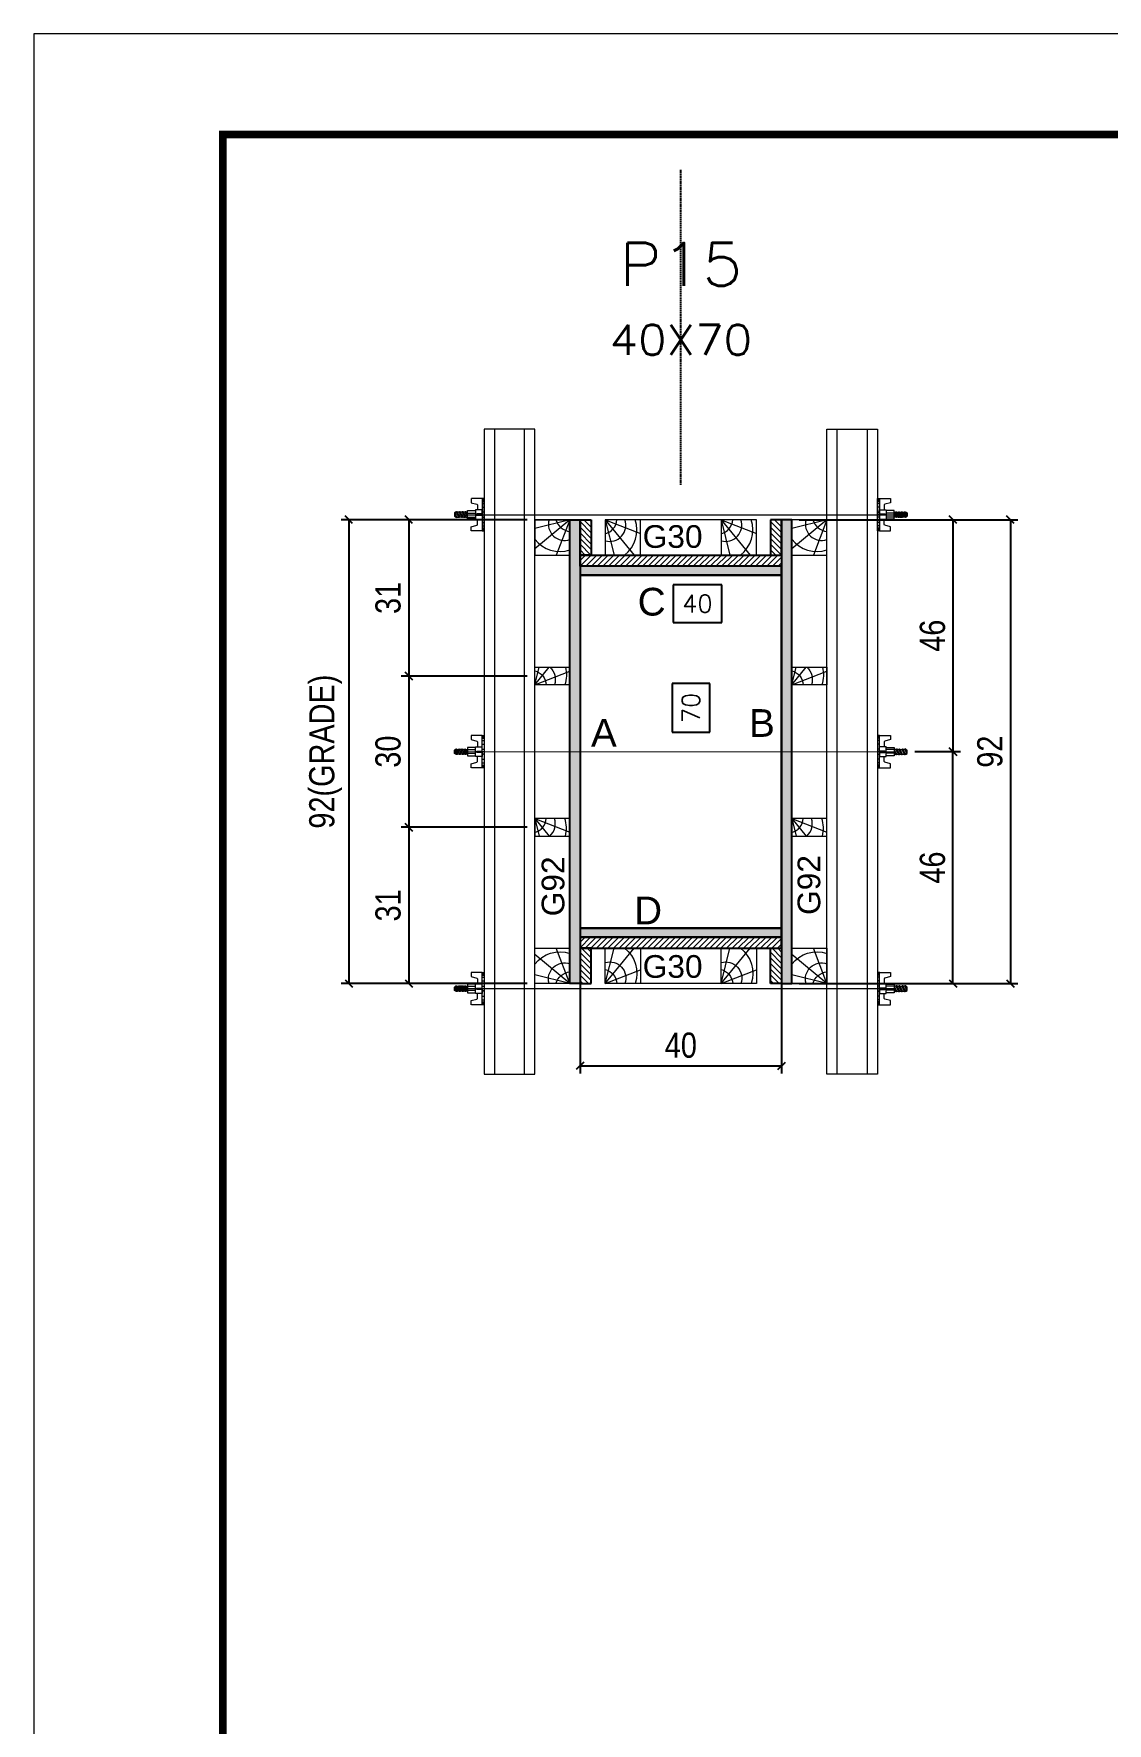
# Model space of a CAD drawing. Extents: x 28748 to 35002, y 14885 to 43501.
# Drawn here: x 31932 to 32358, y 35939 to 36609 of the extents above; entities that cross this region are included whole.
import ezdxf
from ezdxf.enums import TextEntityAlignment as Align

# ---------------------------------------------------------------- set-up
doc = ezdxf.new("R2010")
doc.units = 0
doc.linetypes.add('DASHED', pattern=[0.75, 0.5, -0.25])
doc.linetypes.add('HIDDEN', pattern=[0.375, 0.25, -0.125])
for name, color, linetype in [('CHAPA', 1, 'Continuous'), ('COTA', 241, 'Continuous'), ('MEIO_PONT', 93, 'Continuous'), ('Painéis', 200, 'Continuous'), ('SARRAFO', 251, 'Continuous'), ('Texto de Titulo', 7, 'Continuous'), ('Texto Qtd Sarr', 242, 'Continuous'), ('TEXTO_GERAL', 7, 'Continuous')]:
    doc.layers.add(name, color=color, linetype=linetype)
for name, color, linetype, lineweight in [('Folhas', 255, 'Continuous', 9), ('Hachura', 251, 'Continuous', 9), ('Madeira', 126, 'Continuous', 18), ('Perfil Metálico', 224, 'Continuous', 18), ('SARRAFO DE PRESSAO', 251, 'DASHED', 9), ('Texto Seção', 7, 'Continuous', 15)]:
    doc.layers.add(name, color=color, linetype=linetype, lineweight=lineweight)
doc.styles.add('ARIAL', font='arial.ttf')
doc.styles.add('COTA TECNICA 2X', font='techl___.ttf', dxfattribs={"height": 10})
doc.styles.add('ROMANS', font='romans.shx')
doc.styles.add('SANSSERIF', font='sas_____.pfb')
doc.dimstyles.new('SECAO PILAR', dxfattribs={"dimtxt": 10, "dimasz": 3, "dimexe": 3, "dimexo": 3, "dimgap": 3, "dimtad": 1, "dimdec": 1, "dimlfac": 0.5, "dimzin": 12, "dimdsep": 46, "dimtxsty": 'COTA TECNICA 2X', "dimblk1": 'OBLIQUE', "dimblk2": 'OBLIQUE', "dimsah": 1, "dimcen": 0.9, "dimclrd": 256, "dimclre": 256, "dimclrt": 256, "dimadec": 1, "dimazin": 3, "dimtfac": 1, "dimtdec": 1, "dimtmove": 0, "dimatfit": 3, "dimfxl": 1, "dimtolj": 1, "dimtzin": 12, "dimarcsym": 0})
doc.dimstyles.new('SECÇÃO 2', dxfattribs={"dimtxt": 7, "dimasz": 6, "dimexe": 0.18, "dimexo": 2, "dimgap": -4, "dimtad": 3, "dimdec": 1, "dimlfac": 0.5, "dimzin": 12, "dimdsep": 46, "dimtxsty": 'ROMANS', "dimblk": 'ARCHTICK', "dimcen": 0.09, "dimse1": 1, "dimse2": 1, "dimsd1": 1, "dimsd2": 1, "dimclrd": 180, "dimclre": 5, "dimclrt": 1, "dimadec": 0, "dimazin": 3, "dimtfac": 1, "dimtdec": 1, "dimtofl": 0, "dimtmove": 0, "dimatfit": 3, "dimldrblk": 'ARCHTICK', "dimfxl": 1, "dimtolj": 1, "dimtzin": 0, "dimarcsym": 0})

# ---------------------------------------------------------------- blocks, each defined once
blk = doc.blocks.new('9999999999')
at = {"layer": 'Folhas'}
blk.add_lwpolyline([(98138.98, 34190.21), (99623.98, 34190.21), (99623.98, 35240.21), (98138.98, 35240.21)], close=True, dxfattribs=at)
at = {"layer": 'Folhas', "color": 30, "const_width": 3}
blk.add_lwpolyline([(98213.98, 34230.21), (99583.98, 34230.21), (99583.98, 35200.21), (98213.98, 35200.21)], close=True, dxfattribs=at)
blk = doc.blocks.new('titulo1')
at = {"layer": 'Defpoints', "color": 252, "linetype": 'HIDDEN', "ltscale": 2}
blk.add_line((0, 0), (0, 125), dxfattribs=at)
at = {"layer": 'Defpoints', "style": 'ROMANS', "oblique": 15}
blk.add_attdef('FOLHA', text='', height=10, dxfattribs=at).set_placement((0, 15.58), align=Align.MIDDLE_CENTER)
at = {"layer": 'Texto Qtd Sarr', "color": 3, "style": 'ROMANS', "oblique": 15}
for tag, height, p in [('TITULO', 17, (0, 71.45)), ('SEÇÃO', 12, (0, 41.55))]:
    blk.add_attdef(tag, text='', height=height, dxfattribs=at).set_placement(p, align=Align.MIDDLE_CENTER)
blk = doc.blocks.new('*D549')
at = {"layer": 'COTA', "color": 180, "lineweight": -2, "transparency": 16777216}
for p, q in [((32200.15, 36351.51), (32185.15, 36351.51)), ((32185.15, 36351.51), (32185.15, 36332.17)), ((32200.15, 36332.17), (32200.15, 36351.51)), ((32185.15, 36332.17), (32200.15, 36332.17))]:
    blk.add_line(p, q, dxfattribs=at)
at = {"layer": 'Defpoints', "color": 0, "transparency": 16777216}
for p in [(32148.64, 36394.47), (32148.64, 36254.47), (32204.15, 36254.47)]:
    blk.add_point(p, dxfattribs=at)
at = {"layer": 'COTA', "color": 1, "transparency": 16777216, "insert": (32192.65, 36341.84), "char_height": 7, "attachment_point": 5, "rotation": 90, "style": 'ROMANS'}
blk.add_mtext('\\A1;70', dxfattribs=at)
blk = doc.blocks.new('_ArchTick')
at = {"color": 0, "linetype": 'ByBlock', "const_width": 0.15}
blk.add_lwpolyline([(-0.5, -0.5), (0.5, 0.5)], dxfattribs=at)
blk = doc.blocks.new('_Oblique')
at = {"color": 0, "linetype": 'ByBlock', "lineweight": -2}
blk.add_line((-0.5, -0.5), (0.5, 0.5), dxfattribs=at)
blk = doc.blocks.new('*D550')
at = {"layer": 'COTA', "lineweight": -2, "transparency": 16777216}
for p, q in [((32235.64, 36416.47), (32322.41, 36416.47)), ((32319.41, 36416.47), (32319.41, 36232.47)), ((32235.64, 36232.47), (32322.41, 36232.47))]:
    blk.add_line(p, q, dxfattribs=at)
at = {"layer": 'Defpoints', "color": 0, "transparency": 16777216}
for p in [(32232.64, 36416.47), (32232.64, 36232.47), (32319.41, 36232.47)]:
    blk.add_point(p, dxfattribs=at)
at = {"layer": 'COTA', "lineweight": -2, "transparency": 16777216, "xscale": 3, "yscale": 3, "zscale": 3}
for p, rotation in [((32319.41, 36416.47), 90), ((32319.41, 36232.47), 270)]:
    blk.add_blockref('_Oblique', p, dxfattribs=dict(at, rotation=rotation))
at = {"layer": 'COTA', "transparency": 16777216, "insert": (32311.32, 36324.47), "char_height": 10, "attachment_point": 5, "rotation": 90, "style": 'COTA TECNICA 2X'}
blk.add_mtext('\\A1;92', dxfattribs=at)
blk = doc.blocks.new('*D551')
at = {"layer": 'COTA', "lineweight": -2, "transparency": 16777216}
for p, q in [((32269.64, 36416.47), (32299.64, 36416.47)), ((32296.64, 36416.47), (32296.64, 36324.47)), ((32281.44, 36324.47), (32299.64, 36324.47))]:
    blk.add_line(p, q, dxfattribs=at)
at = {"layer": 'Defpoints', "color": 0, "transparency": 16777216}
for p in [(32266.64, 36416.47), (32278.44, 36324.47), (32296.64, 36324.47)]:
    blk.add_point(p, dxfattribs=at)
at = {"layer": 'COTA', "lineweight": -2, "transparency": 16777216, "xscale": 3, "yscale": 3, "zscale": 3}
for p, rotation in [((32296.64, 36416.47), 90), ((32296.64, 36324.47), 270)]:
    blk.add_blockref('_Oblique', p, dxfattribs=dict(at, rotation=rotation))
at = {"layer": 'COTA', "transparency": 16777216, "insert": (32288.54, 36370.47), "char_height": 10, "attachment_point": 5, "rotation": 90, "style": 'COTA TECNICA 2X'}
blk.add_mtext('\\A1;46', dxfattribs=at)
blk = doc.blocks.new('*D552')
at = {"layer": 'COTA', "lineweight": -2, "transparency": 16777216}
for p, q in [((32281.44, 36324.47), (32299.64, 36324.47)), ((32296.64, 36232.47), (32296.64, 36324.47)), ((32269.64, 36232.47), (32299.64, 36232.47))]:
    blk.add_line(p, q, dxfattribs=at)
at = {"layer": 'Defpoints', "color": 0, "transparency": 16777216}
for p in [(32278.44, 36324.47), (32296.64, 36324.47), (32266.64, 36232.47)]:
    blk.add_point(p, dxfattribs=at)
at = {"layer": 'COTA', "lineweight": -2, "transparency": 16777216, "xscale": 3, "yscale": 3, "zscale": 3}
for p, rotation in [((32296.64, 36324.47), 90), ((32296.64, 36232.47), 270)]:
    blk.add_blockref('_Oblique', p, dxfattribs=dict(at, rotation=rotation))
at = {"layer": 'COTA', "transparency": 16777216, "insert": (32288.54, 36278.47), "char_height": 10, "attachment_point": 5, "rotation": 90, "style": 'COTA TECNICA 2X'}
blk.add_mtext('\\A1;46', dxfattribs=at)
blk = doc.blocks.new('*D553')
at = {"layer": 'COTA', "color": 180, "lineweight": -2, "transparency": 16777216}
for p, q in [((32204.89, 36390.68), (32185.55, 36390.68)), ((32185.55, 36390.68), (32185.55, 36375.68)), ((32204.89, 36375.68), (32204.89, 36390.68)), ((32185.55, 36375.68), (32204.89, 36375.68))]:
    blk.add_line(p, q, dxfattribs=at)
at = {"layer": 'Defpoints', "color": 0, "transparency": 16777216}
for p in [(32148.64, 36394.47), (32228.64, 36394.47), (32228.64, 36371.68)]:
    blk.add_point(p, dxfattribs=at)
at = {"layer": 'COTA', "color": 1, "transparency": 16777216, "insert": (32195.22, 36383.18), "char_height": 7, "attachment_point": 5, "style": 'ROMANS'}
blk.add_mtext('\\A1;40', dxfattribs=at)
blk = doc.blocks.new('PONTALETE')
at = {"layer": 'Madeira'}
for q in [(2.71, 7), (7, 5.76), (7, 1.74)]:
    blk.add_line((0, 0), q, dxfattribs=at)
blk.add_lwpolyline([(0, 0), (7, 0), (7, 7), (0, 7)], close=True, dxfattribs=at)
for centre, radius, start, end in [((2.04, 0.06), 6.23, 37.2818, 109.0913), ((1.09, 0.9), 3.19, 343.603, 109.9847), ((-0.21, -0.78), 3.09, 14.6322, 86.0383)]:
    blk.add_arc(centre, radius, start, end, dxfattribs=at)
blk = doc.blocks.new('*D554')
at = {"layer": 'COTA', "lineweight": -2, "transparency": 16777216}
for p, q in [((32127.64, 36416.47), (32053.86, 36416.47)), ((32056.86, 36416.47), (32056.86, 36232.47)), ((32127.64, 36232.47), (32053.86, 36232.47))]:
    blk.add_line(p, q, dxfattribs=at)
at = {"layer": 'Defpoints', "color": 0, "transparency": 16777216}
for p in [(32130.64, 36416.47), (32056.86, 36232.47), (32130.64, 36232.47)]:
    blk.add_point(p, dxfattribs=at)
at = {"layer": 'COTA', "lineweight": -2, "transparency": 16777216, "xscale": 3, "yscale": 3, "zscale": 3}
for p, rotation in [((32056.86, 36416.47), 90), ((32056.86, 36232.47), 270)]:
    blk.add_blockref('_Oblique', p, dxfattribs=dict(at, rotation=rotation))
at = {"layer": 'COTA', "transparency": 16777216, "insert": (32047.64, 36324.47), "char_height": 10, "attachment_point": 5, "rotation": 90, "style": 'COTA TECNICA 2X'}
blk.add_mtext('\\A1;92(GRADE)', dxfattribs=at)
blk = doc.blocks.new('MEIO PONTALETE')
at = {"layer": 'Madeira'}
for q in [(2.71, 7), (3.5, 2.88), (3.5, 0.87)]:
    blk.add_line((0, 0), q, dxfattribs=at)
blk.add_lwpolyline([(0, 0), (3.5, 0), (3.5, 7), (0, 7)], close=True, dxfattribs=at)
for centre, radius, start, end in [((2.04, 0.06), 6.23, 76.4499, 109.0913), ((1.09, 0.9), 3.19, 40.9063, 109.9847), ((-0.21, -0.78), 3.09, 14.6322, 86.0383)]:
    blk.add_arc(centre, radius, start, end, dxfattribs=at)
blk = doc.blocks.new('*D555')
at = {"layer": 'COTA', "lineweight": -2, "transparency": 16777216}
for p, q in [((32127.64, 36294.47), (32077.7, 36294.47)), ((32080.7, 36294.47), (32080.7, 36232.47)), ((32127.64, 36232.47), (32077.7, 36232.47))]:
    blk.add_line(p, q, dxfattribs=at)
at = {"layer": 'Defpoints', "color": 0, "transparency": 16777216}
for p in [(32130.64, 36294.47), (32080.7, 36232.47), (32130.64, 36232.47)]:
    blk.add_point(p, dxfattribs=at)
at = {"layer": 'COTA', "lineweight": -2, "transparency": 16777216, "xscale": 3, "yscale": 3, "zscale": 3}
for p, rotation in [((32080.7, 36294.47), 90), ((32080.7, 36232.47), 270)]:
    blk.add_blockref('_Oblique', p, dxfattribs=dict(at, rotation=rotation))
at = {"layer": 'COTA', "transparency": 16777216, "insert": (32072.48, 36263.47), "char_height": 10, "attachment_point": 5, "rotation": 90, "style": 'COTA TECNICA 2X'}
blk.add_mtext('\\A1;31', dxfattribs=at)
blk = doc.blocks.new('C')
at = {"layer": 'Hachura', "color": 0}
for p, q in [((0, 3.22), (0, -3.22)), ((0.45, 3.22), (0, 3.22)), ((0.46, 3.16), (0, 3.16)), ((0.46, 3.05), (0, 3.05)), ((0.46, 2.88), (0, 2.88)), ((0, 2.75), (0, -1.16)), ((0.46, 2.65), (0, 2.65)), ((0.46, 2.23), (0, 2.23)), ((0.46, 1.51), (0, 1.51)), ((0.39, 0.49), (0.17, 0.49)), ((0.45, -3.23), (0.45, 3.22)), ((0.45, 3.22), (2.58, 3.22)), ((1.74, 0.97), (0.45, 0.97)), ((1.45, 0.1), (0.45, 0.1)), ((1.35, 1.94), (1.35, 0.96)), ((2.58, 2.39), (1.47, 2.09)), ((1.74, -0.97), (1.74, 0.97)), ((1.74, 0.97), (1.74, 0.84)), ((1.74, 0.97), (1.74, 0.84)), ((1.74, 0.84), (3.35, 0.84)), ((3.35, 0.45), (1.74, 0.45)), ((2.58, 3.22), (2.58, 2.39)), ((3.32, 0.84), (3.32, -0.84)), ((3.35, 0.84), (3.35, -0.84)), ((3.68, 0.45), (3.35, 0.45)), ((3.84, -0.52), (3.35, 0.45)), ((3.35, 0.06), (3.67, -0.57)), ((3.68, 0.45), (4.16, -0.52)), ((3.72, 0.5), (4.25, -0.57)), ((4.37, -0.55), (3.83, 0.53)), ((4.15, 0.45), (3.93, 0.45)), ((4.42, -0.52), (3.93, 0.45)), ((4.15, 0.45), (4.26, 0.45)), ((4.26, 0.45), (4.74, -0.52)), ((4.3, 0.5), (4.83, -0.57)), ((4.95, -0.55), (4.41, 0.53)), ((4.51, 0.45), (4.84, 0.45)), ((5, -0.52), (4.51, 0.45)), ((4.84, 0.45), (5.32, -0.52)), ((4.88, 0.5), (5.41, -0.57)), ((5.53, -0.55), (4.99, 0.53)), ((5.58, -0.52), (5.09, 0.45)), ((5.42, 0.45), (5.09, 0.45)), ((5.58, -0.52), (5.09, 0.45)), ((5.42, 0.45), (5.74, -0.19)), ((5.46, 0.5), (5.74, -0.07)), ((5.74, 0.19), (5.57, 0.53)), ((5.74, 0.32), (5.68, 0.45)), ((5.68, 0.45), (5.74, 0.45)), ((5.74, 0.45), (5.9, 0.29)), ((5.74, 0.45), (5.74, -0.52)), ((5.9, -0.36), (5.9, 0.29)), ((0.45, 0), (0, 0)), ((0.46, -1.52), (0, -1.52)), ((0.46, -2.23), (0, -2.23)), ((0.46, -2.65), (0, -2.65)), ((0.46, -2.88), (0, -2.88)), ((0.46, -3.05), (0, -3.05)), ((0.46, -3.16), (0, -3.16)), ((0, -3.22), (2.57, -3.22)), ((0.08, -0.48), (0.29, -0.48)), ((0.29, -0.48), (0.4, -0.48)), ((0.45, 0), (0.45, -0.97)), ((0.45, -0.16), (1.45, -0.16)), ((0.45, -0.65), (0.45, -0.32)), ((0.45, -3.23), (0.45, -0.65)), ((0.45, -0.97), (1.74, -0.97)), ((1.35, -1.94), (1.35, -0.97)), ((2.58, -2.39), (1.47, -2.1)), ((3.35, -0.32), (1.74, -0.32)), ((3.35, -0.84), (1.74, -0.84)), ((2.58, -3.23), (2.58, -2.39)), ((3.35, -0.07), (3.58, -0.52)), ((3.35, -0.52), (3.58, -0.52)), ((3.84, -0.52), (4.16, -0.52)), ((4.42, -0.52), (4.74, -0.52)), ((4.63, -0.52), (4.74, -0.52)), ((5, -0.52), (5.32, -0.52)), ((5.58, -0.52), (5.74, -0.52)), ((5.74, -0.52), (5.9, -0.36)), ((5.74, -0.52), (5.74, -0.52))]:
    blk.add_line(p, q, dxfattribs=at)
for centre, radius, start, end in [((1.52, 1.94), 0.161, 104.7436, 180), ((1.44, -0.03), 0.129, 272.695, 87.305), ((3.81, 0.39), 0.143, 25.5688, 154.4312), ((4.39, 0.39), 0.143, 25.5688, 154.4312), ((4.97, 0.39), 0.143, 25.5688, 154.4312), ((5.55, 0.39), 0.143, 25.5688, 154.4312), ((0.17, -0.37), 0.174, 221.744, 317.8592), ((1.52, -1.94), 0.161, 180, 255.2564), ((3.71, -0.4), 0.174, 222.1408, 318.256), ((4.29, -0.4), 0.174, 222.1408, 318.256), ((4.87, -0.4), 0.174, 222.1408, 318.256), ((5.45, -0.4), 0.174, 222.1408, 318.256), ((5.61, -0.4), 0.174, 317.8592, 318.256)]:
    blk.add_arc(centre, radius, start, end, dxfattribs=at)
blk = doc.blocks.new('*D556')
at = {"layer": 'COTA', "lineweight": -2, "transparency": 16777216}
for p, q in [((32127.64, 36416.47), (32077.7, 36416.47)), ((32080.7, 36416.47), (32080.7, 36354.47)), ((32127.64, 36354.47), (32077.7, 36354.47))]:
    blk.add_line(p, q, dxfattribs=at)
at = {"layer": 'Defpoints', "color": 0, "transparency": 16777216}
for p in [(32130.64, 36416.47), (32080.7, 36354.47), (32130.64, 36354.47)]:
    blk.add_point(p, dxfattribs=at)
at = {"layer": 'COTA', "lineweight": -2, "transparency": 16777216, "xscale": 3, "yscale": 3, "zscale": 3}
for p, rotation in [((32080.7, 36416.47), 90), ((32080.7, 36354.47), 270)]:
    blk.add_blockref('_Oblique', p, dxfattribs=dict(at, rotation=rotation))
at = {"layer": 'COTA', "transparency": 16777216, "insert": (32072.48, 36385.47), "char_height": 10, "attachment_point": 5, "rotation": 90, "style": 'COTA TECNICA 2X'}
blk.add_mtext('\\A1;31', dxfattribs=at)
blk = doc.blocks.new('*D557')
at = {"layer": 'COTA', "lineweight": -2, "transparency": 16777216}
for p, q in [((32127.64, 36354.47), (32077.7, 36354.47)), ((32080.7, 36354.47), (32080.7, 36294.47)), ((32127.64, 36294.47), (32077.7, 36294.47))]:
    blk.add_line(p, q, dxfattribs=at)
at = {"layer": 'Defpoints', "color": 0, "transparency": 16777216}
for p in [(32130.64, 36354.47), (32080.7, 36294.47), (32130.64, 36294.47)]:
    blk.add_point(p, dxfattribs=at)
at = {"layer": 'COTA', "lineweight": -2, "transparency": 16777216, "xscale": 3, "yscale": 3, "zscale": 3}
for p, rotation in [((32080.7, 36354.47), 90), ((32080.7, 36294.47), 270)]:
    blk.add_blockref('_Oblique', p, dxfattribs=dict(at, rotation=rotation))
at = {"layer": 'COTA', "transparency": 16777216, "insert": (32072.48, 36324.47), "char_height": 10, "attachment_point": 5, "rotation": 90, "style": 'COTA TECNICA 2X'}
blk.add_mtext('\\A1;30', dxfattribs=at)
blk = doc.blocks.new('*D1664')
at = {"layer": 'COTA', "lineweight": -2, "transparency": 16777216}
for p, q in [((32148.64, 36247.87), (32148.64, 36196.83)), ((32228.64, 36247.87), (32228.64, 36196.83)), ((32148.64, 36199.83), (32228.64, 36199.83))]:
    blk.add_line(p, q, dxfattribs=at)
at = {"layer": 'Defpoints', "color": 0, "transparency": 16777216}
for p in [(32148.64, 36250.87), (32228.64, 36250.87), (32228.64, 36199.83)]:
    blk.add_point(p, dxfattribs=at)
at = {"layer": 'COTA', "lineweight": -2, "transparency": 16777216, "xscale": 3, "yscale": 3, "zscale": 3, "rotation": 180}
blk.add_blockref('_Oblique', (32148.64, 36199.83), dxfattribs=at)
at = {"layer": 'COTA', "lineweight": -2, "transparency": 16777216, "xscale": 3, "yscale": 3, "zscale": 3}
blk.add_blockref('_Oblique', (32228.64, 36199.83), dxfattribs=at)
at = {"layer": 'COTA', "transparency": 16777216, "insert": (32188.64, 36207.94), "char_height": 10, "attachment_point": 5, "style": 'COTA TECNICA 2X'}
blk.add_mtext('\\A1;40', dxfattribs=at)

msp = doc.modelspace()

# ---------------------------------------------------------------- hatches: boundary and pattern name
at = {"layer": 'Hachura'}
h = msp.add_hatch(color=256, dxfattribs=at)
h.dxf.hatch_style = 1
h.paths.add_polyline_path([(32148.64, 36232.47), (32144.64, 36232.47), (32144.64, 36416.47), (32148.64, 36416.47)])
h = msp.add_hatch(color=256, dxfattribs=at)
h.dxf.hatch_style = 1
h.paths.add_polyline_path([(32148.64, 36232.47), (32144.64, 36232.47), (32144.64, 36416.47), (32148.64, 36416.47)])
h = msp.add_hatch(dxfattribs=at)
h.set_pattern_fill('ANSI31', color=256, scale=0.5, angle=90, style=0)
h.set_pattern_definition([(135, (9257.2293, 45540.4237), (-1.12253202, -1.12253202), [])])
h.paths.add_polyline_path([(32148.64, 36402.47), (32153.04, 36402.47), (32153.04, 36416.47), (32148.64, 36416.47)])
h = msp.add_hatch(dxfattribs=at)
h.set_pattern_fill('ANSI31', color=256, scale=0.5, angle=90, style=0)
h.set_pattern_definition([(135, (9299.2293, 45540.4237), (-1.12253202, -1.12253202), [])])
h.paths.add_polyline_path([(32228.64, 36402.47), (32224.24, 36402.47), (32224.24, 36416.47), (32228.64, 36416.47)])
h = msp.add_hatch(color=256, dxfattribs=at)
h.dxf.hatch_style = 1
h.paths.add_polyline_path([(32228.64, 36232.47), (32232.64, 36232.47), (32232.64, 36416.47), (32228.64, 36416.47)])
h = msp.add_hatch(color=256, dxfattribs=at)
h.dxf.hatch_style = 1
h.paths.add_polyline_path([(32228.64, 36232.47), (32232.64, 36232.47), (32232.64, 36416.47), (32228.64, 36416.47)])
h = msp.add_hatch(dxfattribs=at)
h.set_pattern_fill('ANSI31', color=256, scale=0.5, style=0)
h.set_pattern_definition([(45, (41322.5893, 59327.48), (-1.12253202, 1.12253202), [])])
h.paths.add_polyline_path([(32228.64, 36398.07), (32228.64, 36402.47), (32148.64, 36402.47), (32148.64, 36398.07)])
h = msp.add_hatch(color=256, dxfattribs=at)
h.dxf.hatch_style = 1
h.paths.add_polyline_path([(32148.64, 36398.07), (32148.64, 36394.47), (32228.64, 36394.47), (32228.64, 36398.07)])
h = msp.add_hatch(color=256, dxfattribs=at)
h.dxf.hatch_style = 1
h.paths.add_polyline_path([(32148.64, 36398.07), (32148.64, 36394.47), (32228.64, 36394.47), (32228.64, 36398.07)])
h = msp.add_hatch(color=256, dxfattribs=at)
h.dxf.hatch_style = 1
h.paths.add_polyline_path([(32148.64, 36254.47), (32148.64, 36250.87), (32228.64, 36250.87), (32228.64, 36254.47)])
h = msp.add_hatch(color=256, dxfattribs=at)
h.dxf.hatch_style = 1
h.paths.add_polyline_path([(32148.64, 36254.47), (32148.64, 36250.87), (32228.64, 36250.87), (32228.64, 36254.47)])
h = msp.add_hatch(dxfattribs=at)
h.set_pattern_fill('ANSI31', color=256, scale=0.5, style=0)
h.set_pattern_definition([(45, (41322.5893, 59353.48), (-1.12253202, 1.12253202), [])])
h.paths.add_polyline_path([(32228.64, 36250.87), (32228.64, 36246.47), (32148.64, 36246.47), (32148.64, 36250.87)])
h = msp.add_hatch(dxfattribs=at)
h.set_pattern_fill('ANSI31', color=256, scale=0.5, angle=90, style=0)
h.set_pattern_definition([(135, (9257.2293, 45735.4237), (-1.12253202, -1.12253202), [])])
h.paths.add_polyline_path([(32148.64, 36246.47), (32153.04, 36246.47), (32153.04, 36232.47), (32148.64, 36232.47)])
h = msp.add_hatch(dxfattribs=at)
h.set_pattern_fill('ANSI31', color=256, scale=0.5, angle=90, style=0)
h.set_pattern_definition([(135, (9299.2293, 45735.4237), (-1.12253202, -1.12253202), [])])
h.paths.add_polyline_path([(32228.64, 36246.47), (32224.24, 36246.47), (32224.24, 36232.47), (32228.64, 36232.47)])

# ---------------------------------------------------------------- linework, layer by layer
at = {"layer": 'CHAPA'}
for points in [[(32148.64, 36232.47), (32144.64, 36232.47), (32144.64, 36416.47), (32148.64, 36416.47)], [(32148.64, 36232.47), (32144.64, 36232.47), (32144.64, 36416.47), (32148.64, 36416.47)], [(32228.64, 36232.47), (32232.64, 36232.47), (32232.64, 36416.47), (32228.64, 36416.47)], [(32228.64, 36232.47), (32232.64, 36232.47), (32232.64, 36416.47), (32228.64, 36416.47)], [(32148.64, 36398.07), (32148.64, 36394.47), (32228.64, 36394.47), (32228.64, 36398.07)], [(32148.64, 36398.07), (32148.64, 36394.47), (32228.64, 36394.47), (32228.64, 36398.07)], [(32148.64, 36254.47), (32148.64, 36250.87), (32228.64, 36250.87), (32228.64, 36254.47)], [(32148.64, 36254.47), (32148.64, 36250.87), (32228.64, 36250.87), (32228.64, 36254.47)]]:
    msp.add_lwpolyline(points, close=True, dxfattribs=at)
at = {"layer": 'Hachura'}
for p, q in [((32099.84, 36418.47), (32273.64, 36418.48)), ((32099.84, 36324.47), (32273.64, 36324.46)), ((32099.84, 36230.47), (32273.64, 36230.46))]:
    msp.add_line(p, q, dxfattribs=at)
at = {"layer": 'Madeira'}
for points in [[(32144.64, 36232.47), (32130.64, 36232.47), (32130.64, 36416.47), (32144.64, 36416.47)], [(32158.64, 36416.47), (32158.64, 36402.47), (32218.63, 36402.47), (32218.63, 36416.47)], [(32232.64, 36232.47), (32246.64, 36232.47), (32246.64, 36416.47), (32232.64, 36416.47)], [(32158.64, 36232.47), (32158.64, 36246.47), (32218.63, 36246.47), (32218.63, 36232.47)]]:
    msp.add_lwpolyline(points, close=True, dxfattribs=at)
at = {"layer": 'Painéis'}
msp.add_lwpolyline([(32228.64, 36394.47), (32148.64, 36394.47), (32148.64, 36254.47), (32228.64, 36254.47)], close=True, dxfattribs=at)
at = {"layer": 'Perfil Metálico'}
for points in [[(32110.64, 36196.47), (32130.64, 36196.47), (32130.64, 36452.47), (32110.64, 36452.47)], [(32126.64, 36452.47), (32114.64, 36452.47), (32114.64, 36196.47), (32126.64, 36196.47)], [(32266.64, 36196.47), (32246.64, 36196.47), (32246.64, 36452.47), (32266.64, 36452.47)], [(32250.64, 36452.47), (32262.64, 36452.47), (32262.64, 36196.47), (32250.64, 36196.47)]]:
    msp.add_lwpolyline(points, close=True, dxfattribs=at)
at = {"layer": 'SARRAFO'}
for points in [[(32153.04, 36416.47), (32153.04, 36402.47), (32148.64, 36402.47), (32148.64, 36416.47)], [(32224.24, 36416.47), (32224.24, 36402.47), (32228.64, 36402.47), (32228.64, 36416.47)], [(32148.64, 36402.47), (32228.64, 36402.47), (32228.64, 36398.07), (32148.64, 36398.07)], [(32148.64, 36246.47), (32228.64, 36246.47), (32228.64, 36250.87), (32148.64, 36250.87)], [(32153.04, 36232.47), (32153.04, 36246.47), (32148.64, 36246.47), (32148.64, 36232.47)], [(32224.24, 36232.47), (32224.24, 36246.47), (32228.64, 36246.47), (32228.64, 36232.47)]]:
    msp.add_lwpolyline(points, close=True, dxfattribs=at)

# ---------------------------------------------------------------- block references
at = {"layer": 'Hachura', "linetype": 'Continuous', "yscale": 2, "zscale": 2, "rotation": 180}
for p, xscale in [((32110.64, 36418.47), 2), ((32266.64, 36418.47), -2)]:
    msp.add_blockref('C', p, dxfattribs=dict(at, xscale=xscale))
at = {"layer": 'Hachura', "linetype": 'Continuous', "yscale": 2, "zscale": 2}
for p, xscale in [((32110.64, 36324.47), -2), ((32266.64, 36324.47), 2), ((32110.64, 36230.47), -2), ((32266.64, 36230.47), 2)]:
    msp.add_blockref('C', p, dxfattribs=dict(at, xscale=xscale))
at = {"layer": 'MEIO_PONT'}
for name, p, xscale, yscale, zscale, rotation in [('PONTALETE', (32144.64, 36416.47), 2, 2, 2, 180), ('PONTALETE', (32158.64, 36416.47), 2, 2, 2, 270), ('PONTALETE', (32204.63, 36416.47), 2, 2, 2, 270), ('PONTALETE', (32246.64, 36416.47), 2, 2, 2, 180), ('MEIO PONTALETE', (32130.64, 36350.97), -1.999999997962732, 1.999999997962732, 1.999999997962732, 270), ('MEIO PONTALETE', (32232.64, 36350.97), -1.999999997962732, 1.999999997962732, 1.999999997962732, 270), ('MEIO PONTALETE', (32130.64, 36297.97), 1.999999997962732, 1.999999997962732, 1.999999997962732, 270), ('MEIO PONTALETE', (32232.64, 36297.97), 1.999999997962732, 1.999999997962732, 1.999999997962732, 270), ('PONTALETE', (32158.64, 36232.47), -2, 2, 2, 270), ('PONTALETE', (32204.63, 36232.47), -2, 2, 2, 270)]:
    msp.add_blockref(name, p, dxfattribs=dict(at, xscale=xscale, yscale=yscale, zscale=zscale, rotation=rotation))
at = {"layer": 'MEIO_PONT', "xscale": -2, "yscale": 2, "zscale": 2}
for p in [(32144.64, 36232.47), (32246.64, 36232.47)]:
    msp.add_blockref('PONTALETE', p, dxfattribs=at)
at = {"layer": 'SARRAFO DE PRESSAO', "color": 6, "linetype": 'ByBlock'}
msp.add_blockref('9999999999', (-66207.14, 1369.09), dxfattribs=at)
at = {"layer": 'Texto Seção'}
ref = msp.add_blockref('titulo1', (32188.64, 36430.35), dxfattribs=at)
ref.add_attrib('TITULO', 'P15', dxfattribs={"layer": 'Texto de Titulo', "color": 7, "height": 17, "style": 'ROMANS', "width": 1.1}).set_placement((32188.64, 36517.85), align=Align.MIDDLE_CENTER)
ref.add_attrib('SEÇÃO', '40X70', dxfattribs={"layer": 'Texto de Titulo', "color": 7, "height": 12, "style": 'ROMANS', "width": 1.1}).set_placement((32188.64, 36487.85), align=Align.MIDDLE_CENTER)

# ---------------------------------------------------------------- texts
at = {"layer": 'TEXTO_GERAL', "style": 'ARIAL'}
for s, p in [('C', (32177.05, 36383.97)), ('A', (32158.09, 36331.92)), ('B', (32220.81, 36335.83)), ('D', (32175.64, 36261.47))]:
    msp.add_text(s, height=11, dxfattribs=at).set_placement(p, align=Align.MIDDLE_CENTER)
at = {"layer": 'TEXTO_GERAL', "color": 0, "linetype": 'Continuous', "style": 'SANSSERIF'}
for p in [(32137.91, 36259.14), (32239.47, 36259.68)]:
    msp.add_text('G92', height=9, rotation=90, dxfattribs=at).set_placement(p, align=Align.MIDDLE_LEFT)
at = {"layer": 'TEXTO_GERAL', "color": 0, "linetype": 'Continuous', "char_height": 9, "width": 285.3299, "style": 'SANSSERIF'}
for insert, attachment_point in [((32173.49, 36414.33), 1), ((32173.49, 36234.61), 7)]:
    msp.add_mtext('G30', dxfattribs=dict(at, insert=insert, attachment_point=attachment_point))

# ---------------------------------------------------------------- dimensions: what is measured, and where the dimension line sits
at = {"layer": 'COTA'}
dim = msp.add_linear_dim(base=(32056.86, 36232.47), p1=(32130.64, 36416.47), p2=(32130.64, 36232.47), angle=270, text='<>(GRADE)', dimstyle='SECAO PILAR', dxfattribs=at)
dim.commit()
dim.dimension.update_dxf_attribs({"geometry": '*D554', "text_midpoint": (32047.64, 36324.47)})
for base, p1, p2, angle, picture, middle in [((32080.7, 36354.47), (32130.64, 36416.47), (32130.64, 36354.47), 270, '*D556', (32072.48, 36385.47)), ((32319.41, 36232.47), (32232.64, 36416.47), (32232.64, 36232.47), 270, '*D550', (32311.32, 36324.47)), ((32296.64, 36324.47), (32266.64, 36416.47), (32278.44, 36324.47), 270, '*D551', (32288.54, 36370.47)), ((32080.7, 36294.47), (32130.64, 36354.47), (32130.64, 36294.47), 270, '*D557', (32072.48, 36324.47)), ((32296.64, 36324.47), (32266.64, 36232.47), (32278.44, 36324.47), 90, '*D552', (32288.54, 36278.47)), ((32080.7, 36232.47), (32130.64, 36294.47), (32130.64, 36232.47), 270, '*D555', (32072.48, 36263.47))]:
    dim = msp.add_linear_dim(base=base, p1=p1, p2=p2, angle=angle, dimstyle='SECAO PILAR', dxfattribs=at)
    dim.commit()
    dim.dimension.update_dxf_attribs({"geometry": picture, "text_midpoint": middle})
dim = msp.add_linear_dim(base=(32204.15, 36254.47), p1=(32148.64, 36394.47), p2=(32148.64, 36254.47), angle=270, dimstyle='SECÇÃO 2', dxfattribs=at)
dim.commit()
dim.dimension.update_dxf_attribs({"geometry": '*D549', "text_midpoint": (32204.15, 36341.84), "dimtype": 160})
dim = msp.add_linear_dim(base=(32228.64, 36371.68), p1=(32148.64, 36394.47), p2=(32228.64, 36394.47), dimstyle='SECÇÃO 2', dxfattribs=at)
dim.commit()
dim.dimension.update_dxf_attribs({"geometry": '*D553', "text_midpoint": (32195.22, 36371.68), "dimtype": 160})
dim = msp.add_linear_dim(base=(32228.64, 36199.83), p1=(32148.64, 36250.87), p2=(32228.64, 36250.87), dimstyle='SECAO PILAR', dxfattribs=at)
dim.commit()
dim.dimension.update_dxf_attribs({"geometry": '*D1664', "text_midpoint": (32188.64, 36207.94)})

doc.saveas('drawing.dxf')
